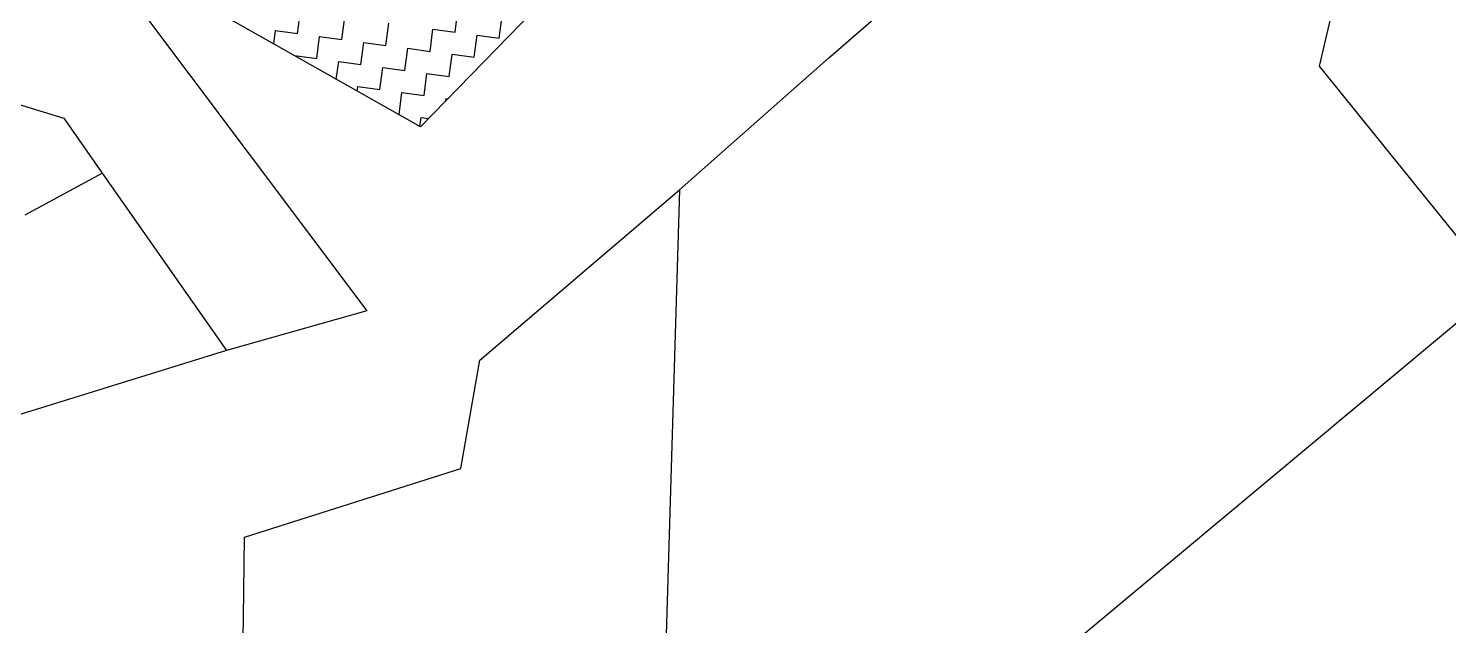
# Model space of a CAD drawing. Header units: metres. Extents: x 291974 to 293244, y 2020596 to 2023640.
# Drawn here: x 292265.2 to 292424.6, y 2021317.1 to 2021384.1 of the extents above; entities that cross this region are included whole.
import ezdxf

# ---------------------------------------------------------------- set-up
doc = ezdxf.new("R2010")
doc.units = ezdxf.units.M
doc.header["$MEASUREMENT"] = 0
doc.layers.add('POLY_HATCH', color=12, linetype='Continuous')
doc.layers.add('POLY_PARCEL', color=6, linetype='Continuous')

msp = doc.modelspace()

# ---------------------------------------------------------------- linework, layer by layer
at = {"layer": 'POLY_HATCH'}
for p, q in [((292337.54, 2021402.21), (292309.21, 2021373.09)), ((292309.21, 2021373.09), (292282.76, 2021388.04))]:
    msp.add_line(p, q, dxfattribs=at)
at = {"layer": 'POLY_HATCH', "linetype": 'Continuous'}
for p, q in [((292295.4, 2021383.58), (292295.74, 2021386.05)), ((292300.36, 2021382.91), (292300.69, 2021385.39)), ((292313.08, 2021383.72), (292313.41, 2021386.19)), ((292318.03, 2021383.05), (292318.37, 2021385.53)), ((292292.72, 2021382.41), (292292.93, 2021383.91)), ((292292.93, 2021383.91), (292295.4, 2021383.58)), ((292305.31, 2021382.24), (292305.65, 2021384.72)), ((292310.27, 2021381.57), (292310.6, 2021384.05)), ((292310.6, 2021384.05), (292313.08, 2021383.72)), ((292297.55, 2021380.76), (292297.88, 2021383.24)), ((292297.88, 2021383.24), (292300.36, 2021382.91)), ((292302.5, 2021380.1), (292302.84, 2021382.57)), ((292302.84, 2021382.57), (292305.31, 2021382.24)), ((292315.22, 2021380.9), (292315.56, 2021383.38)), ((292315.56, 2021383.38), (292318.03, 2021383.05)), ((292295.07, 2021381.1), (292297.55, 2021380.76)), ((292295.07, 2021381.08), (292295.07, 2021381.1)), ((292307.46, 2021379.43), (292307.79, 2021381.91)), ((292307.79, 2021381.91), (292310.27, 2021381.57)), ((292312.41, 2021378.76), (292312.75, 2021381.24)), ((292312.75, 2021381.24), (292315.22, 2021380.9)), ((292299.75, 2021378.43), (292300.02, 2021380.43)), ((292300.02, 2021380.43), (292302.5, 2021380.1)), ((292304.65, 2021377.28), (292304.98, 2021379.76)), ((292304.98, 2021379.76), (292307.46, 2021379.43)), ((292309.6, 2021376.62), (292309.93, 2021379.09)), ((292309.93, 2021379.09), (292312.41, 2021378.76)), ((292302.1, 2021377.11), (292302.17, 2021377.62)), ((292302.17, 2021377.62), (292304.65, 2021377.28)), ((292306.79, 2021374.47), (292307.12, 2021376.95)), ((292307.12, 2021376.95), (292309.6, 2021376.62)), ((292312.04, 2021376), (292312.08, 2021376.28)), ((292312.08, 2021376.28), (292312.29, 2021376.25)), ((292306.75, 2021374.48), (292306.79, 2021374.47)), ((292309.13, 2021373.13), (292309.27, 2021374.14)), ((292309.27, 2021374.14), (292310.12, 2021374.02))]:
    msp.add_line(p, q, dxfattribs=at)
at = {"layer": 'POLY_PARCEL'}
for p, q in [((292410.13, 2021379.89), (292424.23, 2021440.45)), ((292354.99, 2021380.79), (292422.28, 2021439.33)), ((292267.05, 2021400.58), (292303.18, 2021352.46)), ((292237.56, 2021383.76), (292269.17, 2021374.07)), ((292338.28, 2021366.01), (292354.99, 2021380.79)), ((292430.21, 2021355.04), (292410.13, 2021379.89)), ((292269.17, 2021374.07), (292273.48, 2021367.91)), ((292264.81, 2021363.22), (292273.48, 2021367.91)), ((292273.48, 2021367.91), (292287.44, 2021348)), ((292315.88, 2021346.9), (292338.28, 2021366.01)), ((292338.28, 2021366.01), (292335.6, 2021277.63)), ((292374.95, 2021308.92), (292430.21, 2021355.04)), ((292303.18, 2021352.46), (292287.44, 2021348)), ((292287.44, 2021348), (292263.4, 2021340.55)), ((292313.73, 2021334.76), (292315.88, 2021346.9)), ((292289.46, 2021327.04), (292313.73, 2021334.76)), ((292289.33, 2021317.98), (292289.46, 2021327.04)), ((292288.06, 2021231.5), (292289.33, 2021317.98))]:
    msp.add_line(p, q, dxfattribs=at)

doc.saveas('drawing.dxf')
